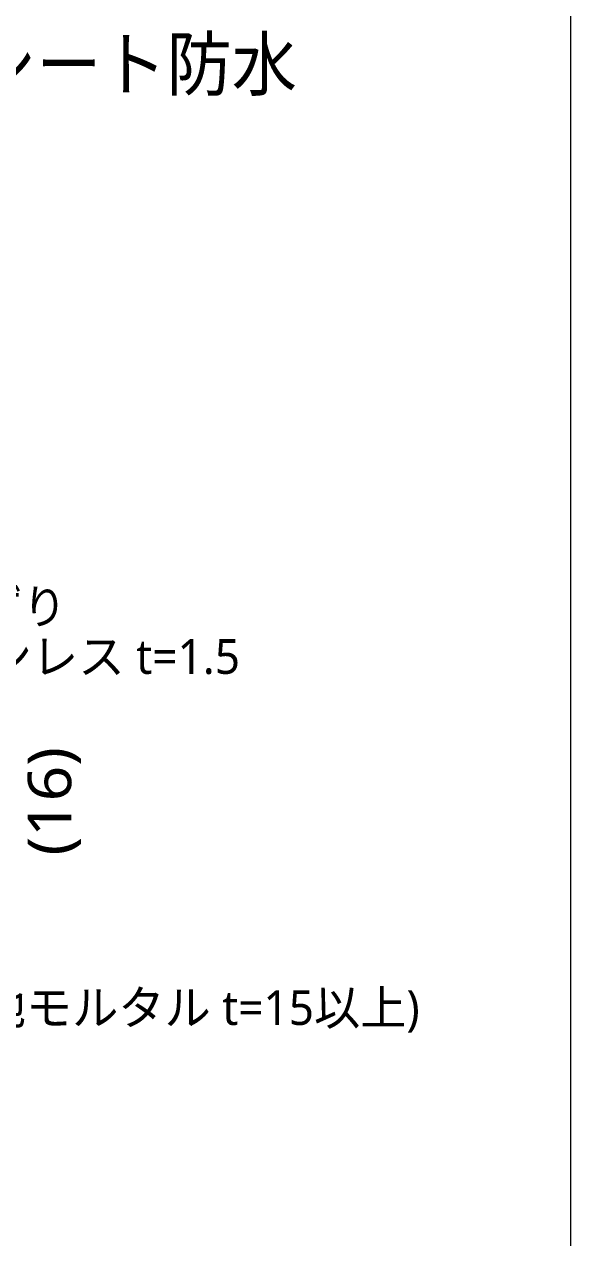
# Model space of a CAD drawing. Header units: millimetres. Extents: x 0 to 420, y 0 to 297.
# Drawn here: x 177.5 to 210.2, y 72.6 to 145.3 of the extents above; entities that cross this region are included whole.
import ezdxf
from ezdxf.enums import TextEntityAlignment as Align

# ---------------------------------------------------------------- set-up
doc = ezdxf.new("R2010")
doc.units = ezdxf.units.MM
doc.styles.add('kst32b', font='NotoSansJP-Variable.ttf')

msp = doc.modelspace()

# ---------------------------------------------------------------- linework, layer by layer
at = {"lineweight": 13}
msp.add_lwpolyline([(210.185, 45.995), (210.185, 285.983)], dxfattribs=at)

# ---------------------------------------------------------------- texts
at = {"style": 'kst32b'}
for s, height, p, p2 in [('合成高分子系ルーフィングシート防水', 3.1187, (127.529, 141.351), (193.801, 141.351)), ('くつずり', 2.0791, (169.609, 109.389), (180.004, 109.389)), ('ステンレス t=1.5', 2.07913, (169.609, 106.405), (190.4, 106.405)), ('(16)', 2.5989, (180.298, 95.525), (180.298, 102.022)), ('(下地モルタル t=15以上)', 2.07913, (171.26, 85.386), (201.147, 85.386))]:
    msp.add_text(s, height=height, dxfattribs=at).set_placement(p, p2, align=Align.FIT)

doc.saveas('drawing.dxf')
